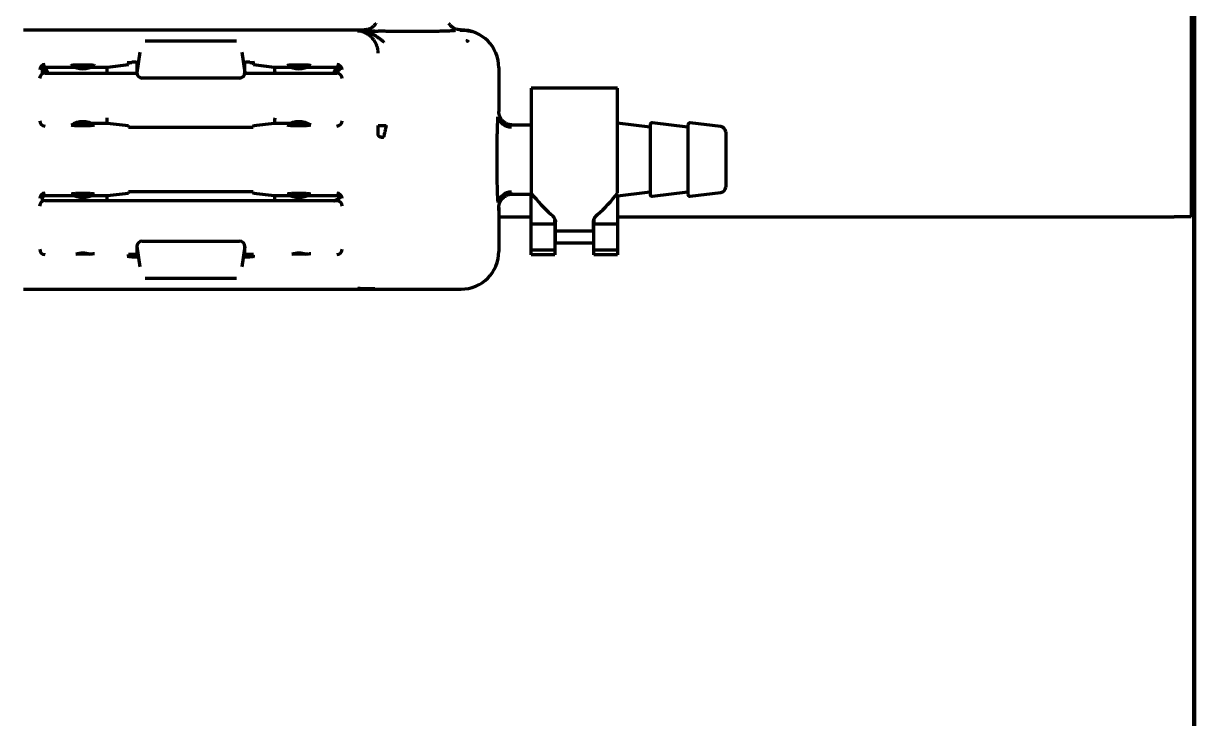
# Model space of a CAD drawing. Header units: inches. Extents: x -2898 to 7248, y 606 to 5598.
# Drawn here: x 7045.5 to 7153.9, y 2282.1 to 2346.4 of the extents above; entities that cross this region are included whole.
import ezdxf

# ---------------------------------------------------------------- set-up
doc = ezdxf.new("R2010")
doc.units = ezdxf.units.IN

msp = doc.modelspace()

# ---------------------------------------------------------------- linework, layer by layer
at = {"linetype": 'Continuous', "lineweight": 70}
for p, q in [((7153.87, 2411.84), (7153.87, 2281.34)), ((7153.57, 2410.04), (7153.57, 2328.54)), ((7153.77, 2358.85), (7153.77, 2281.29)), ((7045.47, 2345.84), (7077.02, 2345.84)), ((7085.89, 2345.83), (7085.96, 2345.83)), ((7085.92, 2345.84), (7085.97, 2345.84)), ((7056.75, 2344.84), (7057.01, 2344.84)), ((7057.01, 2344.84), (7064.93, 2344.84)), ((7064.93, 2344.84), (7065.19, 2344.84)), ((7055.99, 2341.89), (7056.26, 2343.77)), ((7065.68, 2343.77), (7065.95, 2341.89)), ((7050.32, 2342.62), (7051.62, 2342.62)), ((7053.25, 2342.4), (7055.18, 2342.64)), ((7055.22, 2342.94), (7055.22, 2342.84)), ((7055.22, 2342.84), (7055.51, 2342.84)), ((7055.22, 2342.84), (7055.22, 2342.84)), ((7055.97, 2342.83), (7055.97, 2341.89)), ((7065.97, 2341.89), (7065.97, 2342.83)), ((7066.43, 2342.84), (7066.72, 2342.84)), ((7066.72, 2342.84), (7066.72, 2342.94)), ((7066.72, 2342.84), (7066.72, 2342.84)), ((7066.76, 2342.64), (7068.69, 2342.4)), ((7070.32, 2342.62), (7071.62, 2342.62)), ((7047.22, 2341.77), (7047.22, 2342.14)), ((7047.47, 2342.4), (7050.2, 2342.4)), ((7047.47, 2341.84), (7055.97, 2341.84)), ((7051.74, 2342.4), (7053.25, 2342.4)), ((7053.18, 2341.84), (7053.18, 2341.9)), ((7065.97, 2341.84), (7074.47, 2341.84)), ((7068.69, 2342.4), (7070.2, 2342.4)), ((7068.76, 2341.9), (7068.76, 2341.84)), ((7089.47, 2342.35), (7089.47, 2338.29)), ((7056.49, 2341.39), (7056.47, 2341.39)), ((7056.77, 2341.39), (7056.49, 2341.39)), ((7065.18, 2341.39), (7056.77, 2341.39)), ((7065.46, 2341.39), (7065.18, 2341.39)), ((7065.47, 2341.39), (7065.46, 2341.39)), ((7092.47, 2340.44), (7092.47, 2330.75)), ((7100.47, 2340.44), (7092.47, 2340.44)), ((7100.47, 2330.75), (7100.47, 2340.44)), ((7053.25, 2337.19), (7051.74, 2337.19)), ((7055.18, 2336.95), (7053.25, 2337.19)), ((7068.69, 2337.19), (7066.76, 2336.95)), ((7070.2, 2337.19), (7068.69, 2337.19)), ((7103.47, 2336.84), (7100.47, 2337.21)), ((7106.97, 2336.84), (7103.69, 2337.24)), ((7110.03, 2336.9), (7107.19, 2337.24)), ((7051.62, 2336.97), (7050.32, 2336.97)), ((7055.21, 2336.84), (7066.73, 2336.84)), ((7071.62, 2336.97), (7070.32, 2336.97)), ((7092.47, 2337.04), (7090.72, 2337.04)), ((7103.47, 2337.04), (7103.47, 2333.84)), ((7106.97, 2337.04), (7106.97, 2333.84)), ((7110.47, 2336.4), (7110.47, 2331.29)), ((7103.47, 2333.84), (7103.47, 2330.64)), ((7106.97, 2333.84), (7106.97, 2330.64)), ((7050.32, 2330.72), (7051.62, 2330.72)), ((7053.25, 2330.5), (7055.18, 2330.74)), ((7066.73, 2330.85), (7055.21, 2330.85)), ((7066.76, 2330.74), (7068.69, 2330.5)), ((7070.32, 2330.72), (7071.62, 2330.72)), ((7090.72, 2330.64), (7092.55, 2330.64)), ((7092.47, 2327.86), (7092.47, 2330.64)), ((7100.24, 2330.45), (7103.47, 2330.84)), ((7103.69, 2330.44), (7106.97, 2330.84)), ((7107.19, 2330.44), (7110.03, 2330.79)), ((7047.22, 2329.97), (7047.22, 2330.24)), ((7047.47, 2330.5), (7050.2, 2330.5)), ((7047.47, 2330.04), (7074.47, 2330.04)), ((7051.74, 2330.5), (7053.25, 2330.5)), ((7068.69, 2330.5), (7070.2, 2330.5)), ((7100.47, 2330.48), (7100.47, 2327.86)), ((7089.47, 2329.39), (7089.47, 2325.34)), ((7089.47, 2328.54), (7092.47, 2328.54)), ((7100.47, 2328.54), (7151.97, 2328.54)), ((7153.57, 2328.54), (7151.97, 2328.54)), ((7092.47, 2327.42), (7092.47, 2327.86)), ((7094.67, 2327.86), (7092.47, 2327.86)), ((7092.47, 2325.44), (7092.47, 2327.42)), ((7094.67, 2327.86), (7094.67, 2328.26)), ((7094.67, 2327.86), (7094.67, 2327.42)), ((7094.67, 2327.42), (7094.67, 2325.44)), ((7094.72, 2327.24), (7094.72, 2328.08)), ((7098.22, 2327.24), (7098.22, 2328.08)), ((7098.27, 2328.35), (7098.27, 2327.86)), ((7098.27, 2327.42), (7098.27, 2327.86)), ((7100.47, 2327.86), (7098.27, 2327.86)), ((7098.27, 2325.44), (7098.27, 2327.42)), ((7100.47, 2327.86), (7100.47, 2327.42)), ((7100.47, 2327.42), (7100.47, 2325.44)), ((7056.47, 2326.29), (7056.49, 2326.29)), ((7056.49, 2326.29), (7056.77, 2326.29)), ((7056.77, 2326.29), (7065.18, 2326.29)), ((7065.18, 2326.29), (7065.46, 2326.29)), ((7065.46, 2326.29), (7065.47, 2326.29)), ((7094.72, 2327.24), (7098.22, 2327.24)), ((7094.72, 2326.11), (7094.72, 2327.24)), ((7098.22, 2327.24), (7098.22, 2326.11)), ((7055.97, 2325.79), (7055.97, 2324.85)), ((7056.26, 2323.92), (7055.99, 2325.79)), ((7065.95, 2325.79), (7065.68, 2323.92)), ((7065.97, 2324.85), (7065.97, 2325.79)), ((7092.47, 2325.01), (7092.47, 2325.44)), ((7094.67, 2325.44), (7092.47, 2325.44)), ((7094.67, 2325.44), (7094.67, 2325.01)), ((7098.22, 2326.11), (7094.72, 2326.11)), ((7100.47, 2325.44), (7098.27, 2325.44)), ((7098.27, 2325.01), (7098.27, 2325.44)), ((7100.47, 2325.44), (7100.47, 2325.01)), ((7051.62, 2325.07), (7050.32, 2325.07)), ((7055.97, 2325.04), (7055.19, 2325.04)), ((7055.22, 2324.84), (7055.22, 2324.84)), ((7055.51, 2324.84), (7055.22, 2324.84)), ((7055.22, 2324.84), (7055.22, 2324.75)), ((7066.76, 2325.04), (7065.97, 2325.04)), ((7066.72, 2324.84), (7066.43, 2324.84)), ((7066.72, 2324.84), (7066.72, 2324.84)), ((7066.72, 2324.75), (7066.72, 2324.84)), ((7071.62, 2325.07), (7070.32, 2325.07)), ((7094.67, 2325.01), (7092.47, 2325.01)), ((7100.47, 2325.01), (7098.27, 2325.01)), ((7057.01, 2322.84), (7056.75, 2322.84)), ((7064.93, 2322.84), (7057.01, 2322.84)), ((7065.19, 2322.84), (7064.93, 2322.84)), ((7045.47, 2321.84), (7085.97, 2321.84))]:
    msp.add_line(p, q, dxfattribs=at)
for centre, radius, start, end in [((7047.47, 2342.14), 0.495, 90, 180), ((7050.97, 2344.24), 2, 237.0634, 302.9366), ((7050.97, 2344.24), 1.75, 248.3173, 291.6827), ((7070.97, 2344.24), 2, 237.0635, 302.9365), ((7070.97, 2344.24), 1.75, 248.3179, 291.6822), ((7074.47, 2342.14), 0.495, 0, 90), ((7047.47, 2341.34), 0.5, 90, 180), ((7074.47, 2341.34), 0.5, 0, 90), ((7047.47, 2337.44), 0.495, 180, 270), ((7050.97, 2335.34), 2, 57.0633, 122.9367), ((7070.97, 2335.34), 2, 57.0634, 122.9366), ((7074.47, 2337.44), 0.495, 270, 0), ((7103.67, 2337.04), 0.2, 83.0635, 180), ((7107.17, 2337.04), 0.2, 83.0635, 180), ((7050.97, 2335.34), 1.75, 68.3171, 111.6829), ((7070.97, 2335.34), 1.75, 68.3171, 111.6829), ((7109.97, 2336.4), 0.5, 0, 83.0635), ((7047.47, 2330.24), 0.495, 90, 180), ((7050.97, 2332.34), 2, 237.0634, 302.9361), ((7050.97, 2332.34), 1.75, 248.3177, 291.6823), ((7070.97, 2332.34), 2, 237.0634, 302.9361), ((7070.97, 2332.34), 1.75, 248.3177, 291.6824), ((7074.47, 2330.24), 0.495, 0, 90), ((7103.67, 2330.64), 0.2, 180, 276.9365), ((7107.17, 2330.64), 0.2, 180, 276.9365), ((7109.97, 2331.29), 0.5, 276.9365, 0), ((7047.47, 2329.54), 0.5, 90, 180), ((7074.47, 2329.54), 0.5, 0, 90), ((7047.47, 2325.54), 0.495, 180, 270), ((7074.47, 2325.54), 0.495, 270, 0), ((7050.97, 2323.44), 1.75, 68.3179, 111.682), ((7070.97, 2323.44), 1.75, 68.3178, 111.6821)]:
    msp.add_arc(centre, radius, start, end, dxfattribs=at)
for centre, major_axis, ratio, start_param, end_param in [((7081.47, 2345.84), (-4.45, 0), 0.034921, 0.009805, 0.776188), ((7085.97, 2342.34), (2.48, 2.48), 0.998783, 5.498396, 7.067974), ((7055.18, 2342.94), (0, 0.3), 0.140541, 3.159046, 4.390211), ((7055.18, 2342.94), (0, 0.3), 0.140541, 4.390211, 4.712389), ((7055.51, 2342.83), (-0.5, 0), 0.034921, 3.228859, 4.712389), ((7066.43, 2342.83), (-0.5, 0), 0.034921, 4.712389, 6.195919), ((7066.76, 2342.94), (0, 0.3), 0.140541, 1.570796, 1.892975), ((7066.76, 2342.94), (0, 0.3), 0.140541, 1.892975, 3.124139), ((7053.25, 2341.9), (0, 0.5), 0.140541, 0.017453, 1.570796), ((7056.47, 2341.89), (0.502, 0), 0.996195, 3.141593, 4.712389), ((7065.47, 2341.89), (0.502, 0), 0.996195, 4.712389, 6.283185), ((7068.69, 2341.9), (0, 0.5), 0.140541, 4.712389, 6.265732), ((7053.25, 2337.69), (0, 0.5), 0.140541, 1.570796, 3.124139), ((7068.69, 2337.69), (0, 0.5), 0.140541, 3.159046, 4.712389), ((7090.63, 2338.04), (-1.25, 0.11), 0.942269, 0.285425, 1.654635), ((7055.18, 2336.65), (0, 0.3), 0.140541, 5.412039, 6.265732), ((7066.76, 2336.65), (0, 0.3), 0.140541, 0.017453, 0.867521), ((7078.23, 2337.03), (0, 2.22), 0.034899, 4.280588, 4.695116), ((7090.72, 2333.84), (0, 3.2), 0.048562, 0, 0.126027), ((7055.18, 2331.04), (0, 0.3), 0.140541, 3.159046, 4.01396), ((7066.76, 2331.04), (0, 0.3), 0.140541, 2.269226, 3.124139), ((7090.63, 2329.65), (-1.25, -0.11), 0.942278, 4.628736, 5.997943), ((7090.7, 2329.43), (-1.21, -0.33), 0.991474, 4.445601, 6.012009), ((7090.72, 2333.84), (0, 3.2), 0.048562, 3.015566, 3.141593), ((7094.72, 2333.84), (-3.88, 6.32), 0.486103, 1.769102, 2.160068), ((7098.22, 2333.84), (3.88, 6.32), 0.486103, 4.123118, 4.514083), ((7053.25, 2330), (0, 0.5), 0.140541, 0.017453, 1.570796), ((7068.69, 2330), (0, 0.5), 0.140541, 4.712389, 6.265732), ((7056.47, 2325.79), (-0.502, 0), 0.996195, 4.712389, 6.283185), ((7065.47, 2325.79), (-0.502, 0), 0.996195, 3.141593, 4.712389), ((7085.97, 2325.35), (2.48, -2.48), 0.998783, 5.498396, 7.067974), ((7055.18, 2324.75), (0, 0.3), 0.140541, 5.034567, 6.265732), ((7055.18, 2324.75), (0, 0.3), 0.140541, 4.712389, 5.034567), ((7055.51, 2324.86), (-0.5, 0), 0.034921, 1.570796, 3.054326), ((7066.43, 2324.86), (-0.5, 0), 0.034921, 0.087266, 1.570796), ((7066.76, 2324.75), (0, 0.3), 0.140541, 0.017453, 1.248618), ((7066.76, 2324.75), (0, 0.3), 0.140541, 1.248618, 1.570796)]:
    msp.add_ellipse(centre, major_axis=major_axis, ratio=ratio, start_param=start_param, end_param=end_param, dxfattribs=at)
for points, degree, knots in [([(7078.09, 2346.44), (7078.08, 2346.43), (7078.07, 2346.41), (7078.01, 2346.33), (7077.96, 2346.27), (7077.88, 2346.18), (7077.85, 2346.15), (7077.8, 2346.11), (7077.78, 2346.1), (7077.75, 2346.08), (7077.73, 2346.06), (7077.65, 2346.01), (7077.58, 2345.97), (7077.48, 2345.93), (7077.46, 2345.92), (7077.42, 2345.91), (7077.4, 2345.9), (7077.34, 2345.89), (7077.3, 2345.88), (7077.18, 2345.85), (7077.1, 2345.84), (7077.02, 2345.84)], 3, [0, 0, 0, 0, 0.040307, 0.040307, 0.232246, 0.232246, 0.328215, 0.328215, 0.3762, 0.3762, 0.424184, 0.424184, 0.616123, 0.616123, 0.664107, 0.664107, 0.712092, 0.712092, 0.808061, 0.808061, 1, 1, 1, 1]), ([(7085.92, 2345.84), (7085.84, 2345.84), (7085.76, 2345.85), (7085.64, 2345.88), (7085.6, 2345.89), (7085.54, 2345.9), (7085.52, 2345.91), (7085.48, 2345.92), (7085.46, 2345.93), (7085.37, 2345.97), (7085.29, 2346.01), (7085.21, 2346.06), (7085.19, 2346.08), (7085.16, 2346.1), (7085.14, 2346.11), (7085.1, 2346.15), (7085.07, 2346.18), (7084.98, 2346.27), (7084.93, 2346.33), (7084.87, 2346.41), (7084.86, 2346.43), (7084.85, 2346.44)], 3, [0, 0, 0, 0, 0.191939, 0.191939, 0.287908, 0.287908, 0.335893, 0.335893, 0.383877, 0.383877, 0.575816, 0.575816, 0.6238, 0.6238, 0.671785, 0.671785, 0.767754, 0.767754, 0.959693, 0.959693, 1, 1, 1, 1]), ([(7076.4, 2345.77), (7076.79, 2345.75), (7077.31, 2345.75), (7077.53, 2345.74), (7077.89, 2345.74), (7078.03, 2345.74), (7078.1, 2345.74), (7078.3, 2345.74)], 2, [0, 0, 0, 0.500003, 0.500003, 0.750004, 0.875005, 0.875005, 1, 1, 1]), ([(7078.3, 2343.68), (7078.3, 2343.72), (7078.3, 2343.77), (7078.3, 2343.84), (7078.3, 2343.86), (7078.29, 2343.91), (7078.29, 2343.93), (7078.27, 2344.04), (7078.25, 2344.13), (7078.22, 2344.26), (7078.21, 2344.3), (7078.19, 2344.37), (7078.18, 2344.39), (7078.16, 2344.43), (7078.15, 2344.45), (7078.11, 2344.55), (7078.07, 2344.63), (7077.99, 2344.78), (7077.95, 2344.85), (7077.87, 2344.94), (7077.85, 2344.98), (7077.8, 2345.04), (7077.77, 2345.07), (7077.7, 2345.15), (7077.64, 2345.2), (7077.54, 2345.3), (7077.48, 2345.34), (7077.4, 2345.4), (7077.37, 2345.42), (7077.32, 2345.45), (7077.27, 2345.48), (7077.22, 2345.51), (7077.16, 2345.54), (7077.14, 2345.55), (7077.06, 2345.59), (7077.02, 2345.61), (7076.92, 2345.65), (7076.88, 2345.66), (7076.79, 2345.69), (7076.75, 2345.7), (7076.69, 2345.72), (7076.67, 2345.72), (7076.63, 2345.73), (7076.61, 2345.74), (7076.52, 2345.75), (7076.46, 2345.76), (7076.4, 2345.77)], 3, [0, 0, 0, 0, 0.03125, 0.03125, 0.046875, 0.046875, 0.0625, 0.0625, 0.125, 0.125, 0.15625, 0.15625, 0.171875, 0.171875, 0.1875, 0.1875, 0.25, 0.25, 0.3125, 0.3125, 0.34375, 0.34375, 0.375, 0.375, 0.4375, 0.4375, 0.5, 0.5, 0.53125, 0.53125, 0.5625, 0.59375, 0.59375, 0.625, 0.625, 0.6875, 0.6875, 0.75, 0.75, 0.8125, 0.8125, 0.84375, 0.84375, 0.875, 0.875, 1, 1, 1, 1]), ([(7078.84, 2344.72), (7078.83, 2344.73), (7078.82, 2344.74), (7078.79, 2344.76), (7078.76, 2344.79), (7078.73, 2344.81), (7078.7, 2344.83), (7078.67, 2344.85), (7078.64, 2344.88), (7078.61, 2344.9), (7078.58, 2344.93), (7078.54, 2344.95), (7078.51, 2344.98), (7078.47, 2345), (7078.44, 2345.03), (7078.4, 2345.06), (7078.36, 2345.09), (7078.33, 2345.11), (7078.3, 2345.13), (7078.27, 2345.15), (7078.24, 2345.17), (7078.21, 2345.19), (7078.17, 2345.22), (7078.13, 2345.24), (7078.09, 2345.27), (7078.05, 2345.3), (7078, 2345.33), (7077.95, 2345.36), (7077.9, 2345.38), (7077.84, 2345.41), (7077.78, 2345.44), (7077.72, 2345.47), (7077.65, 2345.5), (7077.61, 2345.52), (7077.58, 2345.53), (7077.57, 2345.53), (7077.56, 2345.54), (7077.56, 2345.54), (7077.55, 2345.54), (7077.54, 2345.55), (7077.53, 2345.55), (7077.52, 2345.55), (7077.52, 2345.55), (7077.51, 2345.56), (7077.5, 2345.56), (7077.49, 2345.56), (7077.48, 2345.57), (7077.47, 2345.57), (7077.46, 2345.57), (7077.45, 2345.58), (7077.44, 2345.58), (7077.43, 2345.59), (7077.42, 2345.59), (7077.41, 2345.59), (7077.4, 2345.6), (7077.38, 2345.6), (7077.37, 2345.6), (7077.36, 2345.61), (7077.35, 2345.61), (7077.34, 2345.61), (7077.33, 2345.62), (7077.31, 2345.62), (7077.3, 2345.62), (7077.29, 2345.63), (7077.28, 2345.63), (7077.26, 2345.63), (7077.25, 2345.64), (7077.24, 2345.64), (7077.22, 2345.65), (7077.21, 2345.65), (7077.2, 2345.65), (7077.18, 2345.66), (7077.17, 2345.66), (7077.15, 2345.66), (7077.14, 2345.67), (7077.12, 2345.67), (7077.11, 2345.67), (7077.09, 2345.68), (7077.08, 2345.68), (7077.06, 2345.68), (7077.05, 2345.69), (7077.03, 2345.69), (7077.02, 2345.69), (7077, 2345.69), (7076.99, 2345.7), (7076.97, 2345.7), (7076.95, 2345.7), (7076.94, 2345.71), (7076.92, 2345.71), (7076.9, 2345.71), (7076.89, 2345.72), (7076.87, 2345.72), (7076.85, 2345.72), (7076.84, 2345.72), (7076.82, 2345.73), (7076.8, 2345.73), (7076.79, 2345.73), (7076.77, 2345.73), (7076.75, 2345.74), (7076.73, 2345.74), (7076.72, 2345.74), (7076.7, 2345.74), (7076.68, 2345.74), (7076.66, 2345.75), (7076.65, 2345.75), (7076.63, 2345.75), (7076.61, 2345.75), (7076.59, 2345.75), (7076.57, 2345.76), (7076.56, 2345.76), (7076.54, 2345.76), (7076.52, 2345.76), (7076.5, 2345.76), (7076.49, 2345.76), (7076.47, 2345.76), (7076.45, 2345.77), (7076.43, 2345.77), (7076.42, 2345.77), (7076.4, 2345.77), (7076.4, 2345.77)], 3, [0, 0, 0, 0, 0.010322, 0.020917, 0.031783, 0.042918, 0.054322, 0.065992, 0.07793, 0.090135, 0.10261, 0.115357, 0.128381, 0.141688, 0.155285, 0.169182, 0.183389, 0.197921, 0.206997, 0.217185, 0.22844, 0.240748, 0.254097, 0.268481, 0.283899, 0.300353, 0.317855, 0.336423, 0.356083, 0.376874, 0.398842, 0.422037, 0.446392, 0.471925, 0.474589, 0.47733, 0.48015, 0.483047, 0.486022, 0.489076, 0.492208, 0.495419, 0.49871, 0.502079, 0.505528, 0.509058, 0.512668, 0.516358, 0.520129, 0.523977, 0.527903, 0.531906, 0.535987, 0.540146, 0.544384, 0.548699, 0.553094, 0.557567, 0.56212, 0.566752, 0.571465, 0.576258, 0.581131, 0.586086, 0.591123, 0.596241, 0.601442, 0.606726, 0.612094, 0.617545, 0.623081, 0.628703, 0.63441, 0.640203, 0.646083, 0.652051, 0.658108, 0.664253, 0.670488, 0.676814, 0.68323, 0.689739, 0.69634, 0.703035, 0.709824, 0.716709, 0.723689, 0.730767, 0.737942, 0.745217, 0.752591, 0.760066, 0.767642, 0.775321, 0.783104, 0.790992, 0.798986, 0.807087, 0.815295, 0.823613, 0.832032, 0.840543, 0.849148, 0.857845, 0.866637, 0.875524, 0.884506, 0.893584, 0.902759, 0.912032, 0.921403, 0.930873, 0.940443, 0.950113, 0.959885, 0.969758, 0.979735, 0.989815, 1, 1, 1, 1]), ([(7079.28, 2345.7), (7079.27, 2345.7), (7079.26, 2345.7), (7079.24, 2345.7), (7079.21, 2345.71), (7079.18, 2345.71), (7079.12, 2345.71), (7079.08, 2345.71), (7078.96, 2345.71), (7078.87, 2345.72), (7078.71, 2345.72), (7078.62, 2345.73), (7078.5, 2345.73), (7078.46, 2345.73), (7078.38, 2345.73), (7078.34, 2345.74), (7078.3, 2345.74)], 3, [0, 0, 0, 0, 0.03125, 0.03125, 0.0625, 0.125, 0.125, 0.25, 0.25, 0.5, 0.5, 0.75, 0.75, 0.875, 0.875, 1, 1, 1, 1]), ([(7085.44, 2345.78), (7085.39, 2345.77), (7085.33, 2345.77), (7085.2, 2345.76), (7085.12, 2345.75), (7084.96, 2345.74), (7084.87, 2345.74), (7084.75, 2345.74), (7084.72, 2345.73), (7084.67, 2345.73), (7084.6, 2345.73), (7084.52, 2345.73), (7084.35, 2345.72), (7084.24, 2345.72), (7084, 2345.71), (7083.87, 2345.71), (7083.7, 2345.7), (7083.67, 2345.7), (7083.6, 2345.7), (7083.5, 2345.7), (7083.33, 2345.7), (7083.18, 2345.7), (7083.08, 2345.69), (7083.04, 2345.69), (7082.97, 2345.69), (7082.93, 2345.69), (7082.74, 2345.69), (7082.59, 2345.69), (7082.29, 2345.69), (7082.14, 2345.68), (7081.83, 2345.68), (7081.67, 2345.68), (7081.44, 2345.68), (7081.36, 2345.68), (7081.2, 2345.68), (7081.12, 2345.68), (7080.89, 2345.68), (7080.74, 2345.68), (7080.43, 2345.69), (7080.28, 2345.69), (7080.09, 2345.69), (7080.06, 2345.69), (7079.98, 2345.69), (7079.87, 2345.69), (7079.76, 2345.69), (7079.55, 2345.7), (7079.41, 2345.7), (7079.28, 2345.7)], 3, [0, 0, 0, 0, 0.0625, 0.0625, 0.125, 0.125, 0.1875, 0.1875, 0.203125, 0.203125, 0.21875, 0.25, 0.25, 0.3125, 0.3125, 0.375, 0.375, 0.390625, 0.390625, 0.40625, 0.4375, 0.46875, 0.46875, 0.484375, 0.484375, 0.5, 0.5, 0.5625, 0.5625, 0.625, 0.625, 0.6875, 0.6875, 0.71875, 0.71875, 0.75, 0.75, 0.8125, 0.8125, 0.875, 0.875, 0.890625, 0.890625, 0.90625, 0.9375, 0.9375, 1, 1, 1, 1]), ([(7049.88, 2342.56), (7049.91, 2342.57), (7049.95, 2342.57), (7050.01, 2342.58), (7050.05, 2342.59), (7050.12, 2342.6), (7050.16, 2342.6), (7050.24, 2342.61), (7050.28, 2342.61), (7050.32, 2342.62)], 3, [0, 0, 0, 0, 0.25, 0.25, 0.5, 0.5, 0.75, 0.75, 1, 1, 1, 1]), ([(7051.62, 2342.62), (7051.66, 2342.61), (7051.7, 2342.61), (7051.78, 2342.6), (7051.82, 2342.6), (7051.89, 2342.59), (7051.93, 2342.58), (7051.99, 2342.57), (7052.03, 2342.57), (7052.06, 2342.56)], 3, [0, 0, 0, 0, 0.25, 0.25, 0.5, 0.5, 0.75, 0.75, 1, 1, 1, 1]), ([(7069.88, 2342.56), (7069.91, 2342.57), (7069.95, 2342.57), (7070.01, 2342.58), (7070.05, 2342.59), (7070.12, 2342.6), (7070.16, 2342.6), (7070.24, 2342.61), (7070.28, 2342.61), (7070.32, 2342.62)], 3, [0, 0, 0, 0, 0.25, 0.25, 0.5, 0.5, 0.75, 0.75, 1, 1, 1, 1]), ([(7071.62, 2342.62), (7071.66, 2342.61), (7071.7, 2342.61), (7071.78, 2342.6), (7071.82, 2342.6), (7071.89, 2342.59), (7071.93, 2342.58), (7071.99, 2342.57), (7072.03, 2342.57), (7072.06, 2342.56)], 3, [0, 0, 0, 0, 0.25, 0.25, 0.5, 0.5, 0.75, 0.75, 1, 1, 1, 1]), ([(7047.22, 2342.14), (7047.22, 2342.16), (7047.22, 2342.18), (7047.22, 2342.2), (7047.22, 2342.21), (7047.23, 2342.23), (7047.24, 2342.24), (7047.24, 2342.26), (7047.25, 2342.27), (7047.26, 2342.28), (7047.27, 2342.3), (7047.28, 2342.32), (7047.3, 2342.33), (7047.31, 2342.34), (7047.32, 2342.35), (7047.34, 2342.36), (7047.35, 2342.37), (7047.37, 2342.38), (7047.37, 2342.38), (7047.4, 2342.39), (7047.41, 2342.39), (7047.44, 2342.4), (7047.45, 2342.4), (7047.46, 2342.4), (7047.47, 2342.4), (7047.48, 2342.4)], 3, [0, 0, 0, 0, 0.125, 0.125, 0.1875, 0.1875, 0.25, 0.3125, 0.3125, 0.375, 0.375, 0.5, 0.5, 0.5625, 0.5625, 0.625, 0.6875, 0.6875, 0.75, 0.75, 0.875, 0.875, 0.9375, 0.9375, 1, 1, 1, 1]), ([(7047.71, 2341.9), (7047.71, 2341.9), (7047.71, 2341.9), (7047.71, 2341.9), (7047.71, 2341.9), (7047.71, 2341.9), (7047.71, 2341.9), (7047.7, 2341.9), (7047.7, 2341.9), (7047.7, 2341.9), (7047.69, 2341.9), (7047.69, 2341.9), (7047.69, 2341.9), (7047.69, 2341.9), (7047.68, 2341.9), (7047.68, 2341.9), (7047.67, 2341.9), (7047.67, 2341.9), (7047.66, 2341.91), (7047.66, 2341.91), (7047.66, 2341.91), (7047.65, 2341.91), (7047.65, 2341.91), (7047.64, 2341.92), (7047.63, 2341.92), (7047.63, 2341.92), (7047.62, 2341.92), (7047.62, 2341.93), (7047.61, 2341.93), (7047.6, 2341.93), (7047.6, 2341.94), (7047.59, 2341.94), (7047.58, 2341.94), (7047.58, 2341.95), (7047.57, 2341.95), (7047.56, 2341.95), (7047.56, 2341.96), (7047.55, 2341.96), (7047.54, 2341.97), (7047.53, 2341.97), (7047.53, 2341.97), (7047.52, 2341.98), (7047.52, 2341.98), (7047.51, 2341.98), (7047.5, 2341.99), (7047.5, 2341.99), (7047.49, 2341.99), (7047.49, 2342), (7047.48, 2342), (7047.47, 2342), (7047.47, 2342.01), (7047.46, 2342.01), (7047.46, 2342.01), (7047.45, 2342.02), (7047.45, 2342.02), (7047.44, 2342.02), (7047.44, 2342.02), (7047.44, 2342.03), (7047.43, 2342.03), (7047.43, 2342.03), (7047.42, 2342.03), (7047.42, 2342.03), (7047.42, 2342.04), (7047.41, 2342.04), (7047.41, 2342.04), (7047.4, 2342.04), (7047.4, 2342.04), (7047.4, 2342.05), (7047.39, 2342.05), (7047.39, 2342.05), (7047.39, 2342.05), (7047.39, 2342.05), (7047.38, 2342.05), (7047.38, 2342.05), (7047.38, 2342.06), (7047.38, 2342.06), (7047.37, 2342.06), (7047.37, 2342.06), (7047.36, 2342.07), (7047.35, 2342.07), (7047.34, 2342.07), (7047.33, 2342.08), (7047.32, 2342.08), (7047.32, 2342.09), (7047.31, 2342.09), (7047.3, 2342.1), (7047.3, 2342.1), (7047.29, 2342.11), (7047.28, 2342.11), (7047.28, 2342.12), (7047.27, 2342.12), (7047.27, 2342.13), (7047.26, 2342.13), (7047.26, 2342.14), (7047.25, 2342.14), (7047.25, 2342.15), (7047.24, 2342.15), (7047.24, 2342.16), (7047.24, 2342.16), (7047.23, 2342.17), (7047.23, 2342.17), (7047.23, 2342.17), (7047.23, 2342.17), (7047.23, 2342.17), (7047.22, 2342.17), (7047.22, 2342.17), (7047.22, 2342.17), (7047.22, 2342.17), (7047.22, 2342.17), (7047.22, 2342.16), (7047.22, 2342.16), (7047.22, 2342.15), (7047.22, 2342.15), (7047.22, 2342.15), (7047.22, 2342.14)], 3, [0, 0, 0, 0, 0.002036, 0.004206, 0.00654, 0.00906, 0.011784, 0.014727, 0.017899, 0.021311, 0.02497, 0.028881, 0.033049, 0.037478, 0.042173, 0.047135, 0.052366, 0.05787, 0.063648, 0.0697, 0.076029, 0.082636, 0.089522, 0.096687, 0.104132, 0.111858, 0.119866, 0.128156, 0.136729, 0.145585, 0.154725, 0.164149, 0.173857, 0.18385, 0.194128, 0.204691, 0.215337, 0.225817, 0.23613, 0.246276, 0.256256, 0.266069, 0.275716, 0.285196, 0.294509, 0.303656, 0.312637, 0.321451, 0.330098, 0.33858, 0.346895, 0.355044, 0.363027, 0.370843, 0.378494, 0.385979, 0.393297, 0.40045, 0.407437, 0.414259, 0.420915, 0.427406, 0.433731, 0.439891, 0.445886, 0.451716, 0.457381, 0.462881, 0.468217, 0.473389, 0.478397, 0.483241, 0.487921, 0.492439, 0.496793, 0.500985, 0.505015, 0.52063, 0.536288, 0.551989, 0.567735, 0.583524, 0.599359, 0.61524, 0.631167, 0.647141, 0.663162, 0.679232, 0.695351, 0.711519, 0.727737, 0.744006, 0.760326, 0.776698, 0.793123, 0.8096, 0.82613, 0.840343, 0.853806, 0.866544, 0.87859, 0.889981, 0.90076, 0.910979, 0.920699, 0.92999, 0.938932, 0.947617, 0.956141, 0.96461, 0.973129, 0.981802, 0.990729, 1, 1, 1, 1]), ([(7047.47, 2342.4), (7047.47, 2342.4), (7047.47, 2342.4), (7047.47, 2342.4), (7047.47, 2342.4), (7047.47, 2342.39), (7047.47, 2342.39), (7047.47, 2342.39), (7047.47, 2342.39), (7047.48, 2342.39), (7047.48, 2342.39), (7047.48, 2342.38), (7047.48, 2342.38), (7047.48, 2342.38), (7047.48, 2342.37), (7047.48, 2342.37), (7047.48, 2342.37), (7047.49, 2342.36), (7047.49, 2342.36), (7047.49, 2342.36), (7047.49, 2342.35), (7047.49, 2342.35), (7047.5, 2342.34), (7047.5, 2342.34), (7047.5, 2342.33), (7047.5, 2342.33), (7047.5, 2342.32), (7047.51, 2342.32), (7047.51, 2342.31), (7047.51, 2342.3), (7047.52, 2342.3), (7047.52, 2342.29), (7047.52, 2342.29), (7047.52, 2342.28), (7047.53, 2342.27), (7047.53, 2342.26), (7047.53, 2342.26), (7047.54, 2342.25), (7047.54, 2342.24), (7047.55, 2342.23), (7047.55, 2342.22), (7047.56, 2342.21), (7047.56, 2342.2), (7047.57, 2342.18), (7047.58, 2342.17), (7047.59, 2342.15), (7047.59, 2342.13), (7047.6, 2342.12), (7047.61, 2342.1), (7047.62, 2342.08), (7047.63, 2342.06), (7047.64, 2342.04), (7047.65, 2342.03), (7047.66, 2342.01), (7047.67, 2341.98), (7047.68, 2341.96), (7047.69, 2341.94), (7047.7, 2341.92), (7047.71, 2341.91), (7047.72, 2341.9)], 3, [0, 0, 0, 0, 0.035799, 0.047787, 0.059806, 0.071855, 0.083935, 0.096049, 0.108196, 0.120378, 0.132596, 0.144851, 0.157144, 0.169476, 0.181847, 0.19426, 0.206714, 0.219211, 0.231751, 0.244336, 0.256967, 0.269644, 0.282368, 0.295141, 0.307962, 0.320834, 0.333757, 0.346731, 0.359758, 0.372838, 0.385972, 0.399161, 0.412406, 0.425708, 0.439067, 0.452484, 0.46596, 0.479496, 0.493092, 0.506749, 0.52844, 0.550594, 0.573213, 0.596299, 0.619855, 0.643883, 0.668385, 0.693363, 0.718819, 0.744755, 0.771172, 0.798071, 0.825455, 0.853325, 0.881681, 0.910526, 0.93986, 0.969684, 1, 1, 1, 1]), ([(7074.23, 2341.9), (7074.23, 2341.9), (7074.23, 2341.9), (7074.23, 2341.9), (7074.22, 2341.9), (7074.22, 2341.91), (7074.22, 2341.91), (7074.22, 2341.91), (7074.22, 2341.91), (7074.22, 2341.92), (7074.22, 2341.92), (7074.23, 2341.92), (7074.23, 2341.93), (7074.23, 2341.93), (7074.23, 2341.93), (7074.23, 2341.94), (7074.23, 2341.94), (7074.23, 2341.94), (7074.23, 2341.95), (7074.23, 2341.95), (7074.24, 2341.96), (7074.24, 2341.96), (7074.24, 2341.97), (7074.24, 2341.97), (7074.25, 2341.98), (7074.25, 2341.99), (7074.25, 2341.99), (7074.25, 2342), (7074.26, 2342), (7074.26, 2342.01), (7074.26, 2342.02), (7074.27, 2342.02), (7074.27, 2342.03), (7074.27, 2342.04), (7074.28, 2342.04), (7074.28, 2342.05), (7074.29, 2342.06), (7074.29, 2342.07), (7074.29, 2342.07), (7074.3, 2342.08), (7074.3, 2342.09), (7074.3, 2342.09), (7074.31, 2342.1), (7074.31, 2342.11), (7074.31, 2342.11), (7074.32, 2342.12), (7074.32, 2342.12), (7074.32, 2342.13), (7074.33, 2342.13), (7074.33, 2342.14), (7074.33, 2342.15), (7074.34, 2342.15), (7074.34, 2342.16), (7074.34, 2342.16), (7074.35, 2342.17), (7074.35, 2342.17), (7074.35, 2342.17), (7074.35, 2342.18), (7074.36, 2342.18), (7074.36, 2342.19), (7074.36, 2342.19), (7074.36, 2342.19), (7074.36, 2342.2), (7074.37, 2342.2), (7074.37, 2342.21), (7074.37, 2342.21), (7074.37, 2342.21), (7074.37, 2342.22), (7074.37, 2342.22), (7074.38, 2342.22), (7074.38, 2342.22), (7074.38, 2342.23), (7074.38, 2342.23), (7074.38, 2342.23), (7074.38, 2342.24), (7074.38, 2342.24), (7074.39, 2342.24), (7074.39, 2342.25), (7074.39, 2342.26), (7074.4, 2342.27), (7074.4, 2342.27), (7074.41, 2342.28), (7074.41, 2342.29), (7074.42, 2342.3), (7074.42, 2342.3), (7074.42, 2342.31), (7074.43, 2342.32), (7074.43, 2342.32), (7074.44, 2342.33), (7074.44, 2342.34), (7074.45, 2342.34), (7074.45, 2342.35), (7074.46, 2342.35), (7074.47, 2342.36), (7074.47, 2342.36), (7074.48, 2342.37), (7074.48, 2342.37), (7074.49, 2342.37), (7074.49, 2342.38), (7074.49, 2342.38), (7074.5, 2342.38), (7074.5, 2342.38), (7074.5, 2342.39), (7074.5, 2342.39), (7074.5, 2342.39), (7074.5, 2342.39), (7074.5, 2342.39), (7074.5, 2342.39), (7074.49, 2342.39), (7074.49, 2342.4), (7074.49, 2342.4), (7074.48, 2342.4), (7074.48, 2342.4), (7074.47, 2342.4), (7074.47, 2342.4)], 3, [0, 0, 0, 0, 0.002036, 0.004206, 0.00654, 0.00906, 0.011784, 0.014727, 0.017899, 0.021311, 0.02497, 0.028881, 0.033049, 0.037478, 0.042173, 0.047135, 0.052366, 0.05787, 0.063648, 0.0697, 0.076029, 0.082636, 0.089522, 0.096686, 0.104132, 0.111858, 0.119866, 0.128156, 0.136729, 0.145585, 0.154725, 0.164149, 0.173857, 0.18385, 0.194128, 0.204691, 0.215337, 0.225816, 0.23613, 0.246276, 0.256256, 0.266069, 0.275716, 0.285196, 0.294509, 0.303656, 0.312637, 0.321451, 0.330098, 0.33858, 0.346895, 0.355044, 0.363027, 0.370843, 0.378494, 0.385979, 0.393297, 0.40045, 0.407437, 0.414259, 0.420915, 0.427405, 0.433731, 0.439891, 0.445886, 0.451715, 0.457381, 0.462881, 0.468217, 0.473389, 0.478397, 0.483241, 0.487921, 0.492439, 0.496793, 0.500985, 0.505015, 0.52063, 0.536288, 0.551989, 0.567734, 0.583524, 0.599359, 0.615239, 0.631166, 0.64714, 0.663162, 0.679232, 0.695351, 0.711519, 0.727737, 0.744006, 0.760326, 0.776698, 0.793122, 0.8096, 0.82613, 0.840343, 0.853806, 0.866544, 0.87859, 0.889981, 0.90076, 0.910979, 0.920699, 0.92999, 0.938932, 0.947617, 0.956141, 0.96461, 0.973129, 0.981802, 0.990729, 1, 1, 1, 1]), ([(7074.73, 2342.14), (7074.73, 2342.14), (7074.73, 2342.15), (7074.73, 2342.15), (7074.73, 2342.15), (7074.73, 2342.16), (7074.72, 2342.16), (7074.72, 2342.16), (7074.72, 2342.16), (7074.72, 2342.16), (7074.72, 2342.17), (7074.72, 2342.17), (7074.72, 2342.17), (7074.72, 2342.17), (7074.72, 2342.17), (7074.72, 2342.17), (7074.72, 2342.17), (7074.72, 2342.17), (7074.72, 2342.17), (7074.72, 2342.17), (7074.72, 2342.17), (7074.72, 2342.17), (7074.71, 2342.17), (7074.71, 2342.17), (7074.71, 2342.16), (7074.71, 2342.16), (7074.71, 2342.16), (7074.71, 2342.16), (7074.7, 2342.16), (7074.7, 2342.15), (7074.7, 2342.15), (7074.7, 2342.15), (7074.7, 2342.15), (7074.69, 2342.14), (7074.69, 2342.14), (7074.69, 2342.14), (7074.69, 2342.14), (7074.68, 2342.13), (7074.68, 2342.13), (7074.68, 2342.13), (7074.68, 2342.13), (7074.67, 2342.12), (7074.67, 2342.12), (7074.67, 2342.12), (7074.66, 2342.12), (7074.66, 2342.11), (7074.66, 2342.11), (7074.65, 2342.11), (7074.65, 2342.11), (7074.65, 2342.1), (7074.64, 2342.1), (7074.64, 2342.1), (7074.64, 2342.1), (7074.63, 2342.09), (7074.63, 2342.09), (7074.62, 2342.09), (7074.62, 2342.09), (7074.62, 2342.08), (7074.61, 2342.08), (7074.61, 2342.08), (7074.6, 2342.08), (7074.6, 2342.08), (7074.6, 2342.07), (7074.59, 2342.07), (7074.59, 2342.07), (7074.58, 2342.07), (7074.58, 2342.07), (7074.57, 2342.06), (7074.56, 2342.06), (7074.56, 2342.05), (7074.54, 2342.05), (7074.53, 2342.04), (7074.52, 2342.04), (7074.5, 2342.03), (7074.48, 2342.02), (7074.46, 2342.01), (7074.44, 2342), (7074.41, 2341.99), (7074.39, 2341.97), (7074.36, 2341.96), (7074.33, 2341.95), (7074.31, 2341.94), (7074.29, 2341.93), (7074.27, 2341.92), (7074.25, 2341.91), (7074.24, 2341.91), (7074.23, 2341.9), (7074.23, 2341.9), (7074.23, 2341.9), (7074.23, 2341.9)], 3, [0, 0, 0, 0, 0.005316, 0.010542, 0.015696, 0.020796, 0.025861, 0.030913, 0.03597, 0.041053, 0.046182, 0.051376, 0.056652, 0.062029, 0.067524, 0.073151, 0.078926, 0.084862, 0.090971, 0.097265, 0.103754, 0.110447, 0.117354, 0.124481, 0.131837, 0.139427, 0.147257, 0.155334, 0.163661, 0.172235, 0.180869, 0.189491, 0.1981, 0.206697, 0.215283, 0.223856, 0.232417, 0.240966, 0.249503, 0.258028, 0.266541, 0.275042, 0.283531, 0.292008, 0.300474, 0.308927, 0.317369, 0.325799, 0.334218, 0.342625, 0.35102, 0.359403, 0.367775, 0.376136, 0.384485, 0.392823, 0.401149, 0.409464, 0.417767, 0.426059, 0.43434, 0.44261, 0.450868, 0.459115, 0.467351, 0.475576, 0.48379, 0.491993, 0.506755, 0.52381, 0.543164, 0.564821, 0.588783, 0.615053, 0.643632, 0.674521, 0.707721, 0.743232, 0.781056, 0.821192, 0.858696, 0.891791, 0.920478, 0.944755, 0.964623, 0.980081, 0.99113, 0.99777, 1, 1, 1, 1]), ([(7074.47, 2342.4), (7074.49, 2342.4), (7074.5, 2342.4), (7074.53, 2342.39), (7074.54, 2342.39), (7074.55, 2342.38), (7074.57, 2342.38), (7074.58, 2342.37), (7074.6, 2342.36), (7074.61, 2342.36), (7074.63, 2342.35), (7074.64, 2342.33), (7074.66, 2342.32), (7074.66, 2342.31), (7074.67, 2342.3), (7074.68, 2342.28), (7074.69, 2342.27), (7074.7, 2342.25), (7074.7, 2342.25), (7074.71, 2342.22), (7074.72, 2342.21), (7074.72, 2342.18), (7074.72, 2342.17), (7074.73, 2342.16), (7074.73, 2342.15), (7074.73, 2342.14)], 3, [0, 0, 0, 0, 0.125, 0.125, 0.1875, 0.1875, 0.25, 0.3125, 0.3125, 0.375, 0.375, 0.5, 0.5, 0.5625, 0.5625, 0.625, 0.6875, 0.6875, 0.75, 0.75, 0.875, 0.875, 0.9375, 0.9375, 1, 1, 1, 1]), ([(7090.72, 2337.04), (7090.71, 2337.04), (7090.7, 2337.04), (7090.68, 2337.04), (7090.65, 2337.05), (7090.62, 2337.05), (7090.56, 2337.05), (7090.52, 2337.06), (7090.46, 2337.07), (7090.44, 2337.08), (7090.4, 2337.09), (7090.38, 2337.09), (7090.32, 2337.11), (7090.24, 2337.14), (7090.15, 2337.18), (7090.1, 2337.21), (7090.06, 2337.23), (7090.04, 2337.24), (7089.96, 2337.3), (7089.89, 2337.35), (7089.81, 2337.44), (7089.78, 2337.47), (7089.74, 2337.52), (7089.73, 2337.53), (7089.7, 2337.57), (7089.69, 2337.58), (7089.64, 2337.67), (7089.6, 2337.74), (7089.56, 2337.83), (7089.55, 2337.85), (7089.54, 2337.89), (7089.53, 2337.91), (7089.51, 2337.97), (7089.5, 2338.01), (7089.48, 2338.13), (7089.47, 2338.21), (7089.47, 2338.29)], 3, [0, 0, 0, 0, 0.015625, 0.015625, 0.03125, 0.0625, 0.0625, 0.125, 0.125, 0.15625, 0.15625, 0.1875, 0.1875, 0.25, 0.3125, 0.34375, 0.34375, 0.375, 0.375, 0.5, 0.5, 0.5625, 0.5625, 0.59375, 0.59375, 0.625, 0.625, 0.75, 0.75, 0.78125, 0.78125, 0.8125, 0.8125, 0.875, 0.875, 1, 1, 1, 1]), ([(7089.4, 2329.87), (7089.4, 2329.91), (7089.4, 2329.95), (7089.39, 2330.03), (7089.39, 2330.08), (7089.38, 2330.23), (7089.37, 2330.35), (7089.37, 2330.49), (7089.37, 2330.51), (7089.36, 2330.54), (7089.36, 2330.56), (7089.36, 2330.61), (7089.36, 2330.65), (7089.36, 2330.75), (7089.35, 2330.83), (7089.35, 2331.06), (7089.34, 2331.23), (7089.34, 2331.45), (7089.33, 2331.49), (7089.33, 2331.58), (7089.33, 2331.63), (7089.33, 2331.77), (7089.33, 2331.86), (7089.32, 2332.15), (7089.32, 2332.35), (7089.32, 2332.66), (7089.31, 2332.77), (7089.31, 2332.93), (7089.31, 2332.98), (7089.31, 2333.09), (7089.31, 2333.14), (7089.31, 2333.3), (7089.31, 2333.41), (7089.31, 2333.57), (7089.31, 2333.63), (7089.31, 2333.74), (7089.31, 2333.79), (7089.31, 2334.07), (7089.31, 2334.28), (7089.31, 2334.71), (7089.31, 2334.92), (7089.32, 2335.18), (7089.32, 2335.23), (7089.32, 2335.33), (7089.32, 2335.38), (7089.32, 2335.53), (7089.32, 2335.63), (7089.33, 2335.92), (7089.33, 2336.11), (7089.34, 2336.33), (7089.34, 2336.37), (7089.34, 2336.44), (7089.34, 2336.46), (7089.34, 2336.5), (7089.34, 2336.52), (7089.35, 2336.63), (7089.35, 2336.71), (7089.36, 2336.94), (7089.36, 2337.08), (7089.37, 2337.27), (7089.37, 2337.34), (7089.38, 2337.41), (7089.38, 2337.42), (7089.38, 2337.45), (7089.38, 2337.49), (7089.38, 2337.53), (7089.39, 2337.66), (7089.4, 2337.74), (7089.4, 2337.81)], 3, [0, 0, 0, 0, 0.03125, 0.03125, 0.0625, 0.0625, 0.125, 0.125, 0.132812, 0.132812, 0.140625, 0.140625, 0.15625, 0.15625, 0.1875, 0.1875, 0.25, 0.25, 0.265625, 0.265625, 0.28125, 0.28125, 0.3125, 0.3125, 0.375, 0.375, 0.40625, 0.40625, 0.421875, 0.421875, 0.4375, 0.4375, 0.46875, 0.46875, 0.484375, 0.484375, 0.5, 0.5, 0.5625, 0.5625, 0.625, 0.625, 0.640625, 0.640625, 0.65625, 0.65625, 0.6875, 0.6875, 0.75, 0.75, 0.765625, 0.765625, 0.773438, 0.773438, 0.78125, 0.78125, 0.8125, 0.8125, 0.875, 0.875, 0.90625, 0.90625, 0.914062, 0.914062, 0.921875, 0.9375, 0.9375, 1, 1, 1, 1]), ([(7050.32, 2336.97), (7050.28, 2336.97), (7050.24, 2336.98), (7050.16, 2336.99), (7050.12, 2336.99), (7050.05, 2337), (7050.01, 2337), (7049.95, 2337.01), (7049.91, 2337.02), (7049.88, 2337.02)], 3, [0, 0, 0, 0, 0.25, 0.25, 0.5, 0.5, 0.75, 0.75, 1, 1, 1, 1]), ([(7052.06, 2337.02), (7052.03, 2337.02), (7051.99, 2337.01), (7051.93, 2337), (7051.89, 2337), (7051.82, 2336.99), (7051.78, 2336.99), (7051.7, 2336.98), (7051.66, 2336.97), (7051.62, 2336.97)], 3, [0, 0, 0, 0, 0.25, 0.25, 0.5, 0.5, 0.75, 0.75, 1, 1, 1, 1]), ([(7070.32, 2336.97), (7070.28, 2336.97), (7070.24, 2336.98), (7070.16, 2336.99), (7070.12, 2336.99), (7070.05, 2337), (7070.01, 2337), (7069.95, 2337.01), (7069.91, 2337.02), (7069.88, 2337.02)], 3, [0, 0, 0, 0, 0.25, 0.25, 0.5, 0.5, 0.75, 0.75, 1, 1, 1, 1]), ([(7072.06, 2337.02), (7072.03, 2337.02), (7071.99, 2337.01), (7071.93, 2337), (7071.89, 2337), (7071.82, 2336.99), (7071.78, 2336.99), (7071.7, 2336.98), (7071.66, 2336.97), (7071.62, 2336.97)], 3, [0, 0, 0, 0, 0.25, 0.25, 0.5, 0.5, 0.75, 0.75, 1, 1, 1, 1]), ([(7078.3, 2337), (7078.3, 2337), (7078.31, 2337), (7078.34, 2337), (7078.35, 2337), (7078.4, 2337), (7078.42, 2337), (7078.49, 2337), (7078.52, 2337), (7078.59, 2337), (7078.63, 2337), (7078.72, 2337), (7078.76, 2337), (7078.84, 2337), (7078.89, 2337), (7078.97, 2337), (7079.01, 2337), (7079.05, 2337)], 3, [0, 0, 0, 0, 0.125, 0.125, 0.25, 0.25, 0.375, 0.375, 0.5, 0.5, 0.625, 0.625, 0.75, 0.75, 0.875, 0.875, 1, 1, 1, 1]), ([(7078.3, 2336.11), (7078.3, 2336.11), (7078.3, 2336.1), (7078.3, 2336.1), (7078.3, 2336.09), (7078.3, 2336.09), (7078.3, 2336.08), (7078.3, 2336.08), (7078.3, 2336.08), (7078.31, 2336.07), (7078.31, 2336.07), (7078.31, 2336.06), (7078.31, 2336.06), (7078.32, 2336.05), (7078.32, 2336.05), (7078.32, 2336.05), (7078.33, 2336.04), (7078.33, 2336.04), (7078.33, 2336.03), (7078.34, 2336.03), (7078.34, 2336.03), (7078.35, 2336.02), (7078.35, 2336.02), (7078.36, 2336.01), (7078.36, 2336.01), (7078.37, 2336.01), (7078.37, 2336), (7078.38, 2336), (7078.38, 2336), (7078.39, 2335.99), (7078.4, 2335.99), (7078.4, 2335.99), (7078.41, 2335.98), (7078.41, 2335.98), (7078.42, 2335.98), (7078.43, 2335.97), (7078.44, 2335.97), (7078.44, 2335.97), (7078.45, 2335.96), (7078.46, 2335.96), (7078.46, 2335.96), (7078.47, 2335.95), (7078.48, 2335.95), (7078.49, 2335.95), (7078.5, 2335.95), (7078.5, 2335.94), (7078.51, 2335.94), (7078.52, 2335.94), (7078.53, 2335.94), (7078.54, 2335.93), (7078.55, 2335.93), (7078.56, 2335.93), (7078.57, 2335.93), (7078.57, 2335.93), (7078.58, 2335.92), (7078.59, 2335.92), (7078.6, 2335.92), (7078.61, 2335.92), (7078.62, 2335.92), (7078.63, 2335.91), (7078.64, 2335.91), (7078.65, 2335.91), (7078.66, 2335.91), (7078.67, 2335.91), (7078.68, 2335.91), (7078.69, 2335.91), (7078.7, 2335.91), (7078.71, 2335.91), (7078.72, 2335.9), (7078.73, 2335.9), (7078.74, 2335.9), (7078.75, 2335.9), (7078.76, 2335.9), (7078.77, 2335.9), (7078.78, 2335.9), (7078.79, 2335.9), (7078.79, 2335.9), (7078.8, 2335.9)], 3, [0, 0, 0, 0, 0.01384, 0.027666, 0.041479, 0.055278, 0.069063, 0.082835, 0.096593, 0.110337, 0.124068, 0.137784, 0.151487, 0.165177, 0.178853, 0.192515, 0.206163, 0.219798, 0.233418, 0.247026, 0.260619, 0.274199, 0.287765, 0.301318, 0.314856, 0.328382, 0.341893, 0.355391, 0.368875, 0.382345, 0.395801, 0.409244, 0.422673, 0.436089, 0.449491, 0.462879, 0.476253, 0.489614, 0.502961, 0.516294, 0.529614, 0.54292, 0.556212, 0.56949, 0.582755, 0.596006, 0.609244, 0.622468, 0.635678, 0.648874, 0.662057, 0.675226, 0.688381, 0.701522, 0.71465, 0.727765, 0.740865, 0.753952, 0.767025, 0.780084, 0.79313, 0.806162, 0.819181, 0.832185, 0.845176, 0.858153, 0.871117, 0.884067, 0.897003, 0.909926, 0.922834, 0.93573, 0.948611, 0.961479, 0.974333, 0.987173, 1, 1, 1, 1]), ([(7079.05, 2337), (7079.04, 2336.99), (7079.04, 2336.97), (7079.04, 2336.95), (7079.03, 2336.93), (7079.03, 2336.91), (7079.02, 2336.88), (7079.02, 2336.86), (7079.01, 2336.83), (7079.01, 2336.81), (7079, 2336.79), (7079, 2336.76), (7078.99, 2336.74), (7078.99, 2336.71), (7078.98, 2336.68), (7078.97, 2336.62), (7078.95, 2336.52), (7078.92, 2336.39), (7078.89, 2336.26), (7078.86, 2336.16), (7078.84, 2336.07), (7078.83, 2336.02), (7078.82, 2335.98), (7078.81, 2335.94), (7078.8, 2335.91), (7078.8, 2335.9)], 3, [0, 0, 0, 0, 0.01957, 0.03943, 0.05958, 0.08002, 0.10075, 0.121769, 0.143077, 0.164673, 0.186558, 0.208729, 0.231186, 0.253929, 0.276956, 0.300265, 0.419812, 0.56067, 0.632825, 0.787481, 0.836749, 0.882622, 0.925112, 0.964232, 1, 1, 1, 1]), ([(7049.88, 2330.66), (7049.91, 2330.67), (7049.95, 2330.67), (7050.01, 2330.68), (7050.05, 2330.69), (7050.12, 2330.7), (7050.16, 2330.7), (7050.24, 2330.71), (7050.28, 2330.71), (7050.32, 2330.72)], 3, [0, 0, 0, 0, 0.25, 0.25, 0.5, 0.5, 0.75, 0.75, 1, 1, 1, 1]), ([(7051.62, 2330.72), (7051.66, 2330.71), (7051.7, 2330.71), (7051.78, 2330.7), (7051.82, 2330.7), (7051.89, 2330.69), (7051.93, 2330.68), (7051.99, 2330.67), (7052.03, 2330.67), (7052.06, 2330.66)], 3, [0, 0, 0, 0, 0.25, 0.25, 0.5, 0.5, 0.75, 0.75, 1, 1, 1, 1]), ([(7069.88, 2330.66), (7069.91, 2330.67), (7069.95, 2330.67), (7070.01, 2330.68), (7070.05, 2330.69), (7070.12, 2330.7), (7070.16, 2330.7), (7070.24, 2330.71), (7070.28, 2330.71), (7070.32, 2330.72)], 3, [0, 0, 0, 0, 0.25, 0.25, 0.5, 0.5, 0.75, 0.75, 1, 1, 1, 1]), ([(7071.62, 2330.72), (7071.66, 2330.71), (7071.7, 2330.71), (7071.78, 2330.7), (7071.82, 2330.7), (7071.89, 2330.69), (7071.93, 2330.68), (7071.99, 2330.67), (7072.03, 2330.67), (7072.06, 2330.66)], 3, [0, 0, 0, 0, 0.25, 0.25, 0.5, 0.5, 0.75, 0.75, 1, 1, 1, 1]), ([(7089.47, 2329.39), (7089.47, 2329.48), (7089.48, 2329.56), (7089.5, 2329.68), (7089.51, 2329.72), (7089.53, 2329.78), (7089.54, 2329.8), (7089.55, 2329.83), (7089.56, 2329.85), (7089.6, 2329.95), (7089.64, 2330.02), (7089.69, 2330.1), (7089.7, 2330.12), (7089.73, 2330.15), (7089.74, 2330.17), (7089.78, 2330.22), (7089.81, 2330.25), (7089.89, 2330.33), (7089.96, 2330.39), (7090.04, 2330.44), (7090.06, 2330.45), (7090.1, 2330.48), (7090.15, 2330.51), (7090.24, 2330.55), (7090.32, 2330.58), (7090.38, 2330.6), (7090.4, 2330.6), (7090.44, 2330.61), (7090.46, 2330.62), (7090.52, 2330.63), (7090.56, 2330.63), (7090.62, 2330.64), (7090.65, 2330.64), (7090.68, 2330.64), (7090.7, 2330.64), (7090.71, 2330.64), (7090.72, 2330.64)], 3, [0, 0, 0, 0, 0.125, 0.125, 0.1875, 0.1875, 0.21875, 0.21875, 0.25, 0.25, 0.375, 0.375, 0.40625, 0.40625, 0.4375, 0.4375, 0.5, 0.5, 0.625, 0.625, 0.65625, 0.65625, 0.6875, 0.75, 0.8125, 0.8125, 0.84375, 0.84375, 0.875, 0.875, 0.9375, 0.9375, 0.96875, 0.984375, 0.984375, 1, 1, 1, 1]), ([(7047.22, 2330.24), (7047.22, 2330.26), (7047.22, 2330.28), (7047.22, 2330.3), (7047.22, 2330.31), (7047.23, 2330.33), (7047.24, 2330.34), (7047.24, 2330.36), (7047.25, 2330.37), (7047.26, 2330.38), (7047.27, 2330.4), (7047.28, 2330.42), (7047.3, 2330.43), (7047.31, 2330.44), (7047.32, 2330.45), (7047.34, 2330.46), (7047.35, 2330.47), (7047.37, 2330.48), (7047.37, 2330.48), (7047.4, 2330.49), (7047.41, 2330.49), (7047.44, 2330.5), (7047.45, 2330.5), (7047.46, 2330.5), (7047.47, 2330.5), (7047.48, 2330.5)], 3, [0, 0, 0, 0, 0.125, 0.125, 0.1875, 0.1875, 0.25, 0.3125, 0.3125, 0.375, 0.375, 0.5, 0.5, 0.5625, 0.5625, 0.625, 0.6875, 0.6875, 0.75, 0.75, 0.875, 0.875, 0.9375, 0.9375, 1, 1, 1, 1]), ([(7074.73, 2330.24), (7074.73, 2330.24), (7074.73, 2330.25), (7074.73, 2330.25), (7074.73, 2330.25), (7074.73, 2330.26), (7074.72, 2330.26), (7074.72, 2330.26), (7074.72, 2330.26), (7074.72, 2330.26), (7074.72, 2330.27), (7074.72, 2330.27), (7074.72, 2330.27), (7074.72, 2330.27), (7074.72, 2330.27), (7074.72, 2330.27), (7074.72, 2330.27), (7074.72, 2330.27), (7074.72, 2330.27), (7074.72, 2330.27), (7074.72, 2330.27), (7074.72, 2330.27), (7074.71, 2330.27), (7074.71, 2330.27), (7074.71, 2330.26), (7074.71, 2330.26), (7074.71, 2330.26), (7074.71, 2330.26), (7074.7, 2330.26), (7074.7, 2330.25), (7074.7, 2330.25), (7074.7, 2330.25), (7074.7, 2330.25), (7074.69, 2330.24), (7074.69, 2330.24), (7074.69, 2330.24), (7074.69, 2330.24), (7074.68, 2330.23), (7074.68, 2330.23), (7074.68, 2330.23), (7074.68, 2330.23), (7074.67, 2330.22), (7074.67, 2330.22), (7074.67, 2330.22), (7074.66, 2330.22), (7074.66, 2330.21), (7074.66, 2330.21), (7074.65, 2330.21), (7074.65, 2330.21), (7074.65, 2330.2), (7074.64, 2330.2), (7074.64, 2330.2), (7074.64, 2330.2), (7074.63, 2330.19), (7074.63, 2330.19), (7074.62, 2330.19), (7074.62, 2330.19), (7074.62, 2330.18), (7074.61, 2330.18), (7074.61, 2330.18), (7074.6, 2330.18), (7074.6, 2330.18), (7074.6, 2330.17), (7074.59, 2330.17), (7074.59, 2330.17), (7074.58, 2330.17), (7074.58, 2330.17), (7074.57, 2330.16), (7074.56, 2330.16), (7074.56, 2330.15), (7074.54, 2330.15), (7074.53, 2330.14), (7074.52, 2330.14), (7074.5, 2330.13), (7074.48, 2330.12), (7074.46, 2330.11), (7074.44, 2330.1), (7074.41, 2330.09), (7074.39, 2330.07), (7074.36, 2330.06), (7074.33, 2330.05), (7074.31, 2330.04), (7074.29, 2330.03), (7074.27, 2330.02), (7074.25, 2330.01), (7074.24, 2330.01), (7074.23, 2330), (7074.23, 2330), (7074.23, 2330), (7074.23, 2330)], 3, [0, 0, 0, 0, 0.005316, 0.010542, 0.015696, 0.020796, 0.025861, 0.030913, 0.03597, 0.041053, 0.046182, 0.051376, 0.056652, 0.062029, 0.067524, 0.073151, 0.078926, 0.084862, 0.090971, 0.097265, 0.103754, 0.110447, 0.117354, 0.124481, 0.131837, 0.139427, 0.147257, 0.155334, 0.163661, 0.172235, 0.180869, 0.189491, 0.1981, 0.206697, 0.215283, 0.223856, 0.232417, 0.240966, 0.249503, 0.258028, 0.266541, 0.275042, 0.283531, 0.292008, 0.300474, 0.308927, 0.317369, 0.325799, 0.334218, 0.342625, 0.35102, 0.359403, 0.367775, 0.376136, 0.384485, 0.392823, 0.401149, 0.409464, 0.417767, 0.426059, 0.43434, 0.44261, 0.450868, 0.459115, 0.467351, 0.475576, 0.48379, 0.491993, 0.506755, 0.52381, 0.543164, 0.564821, 0.588783, 0.615053, 0.643632, 0.674521, 0.707721, 0.743232, 0.781056, 0.821192, 0.858696, 0.891791, 0.920478, 0.944755, 0.964623, 0.980081, 0.99113, 0.99777, 1, 1, 1, 1]), ([(7074.47, 2330.5), (7074.49, 2330.5), (7074.5, 2330.5), (7074.53, 2330.49), (7074.54, 2330.49), (7074.55, 2330.48), (7074.57, 2330.48), (7074.58, 2330.47), (7074.6, 2330.46), (7074.61, 2330.46), (7074.63, 2330.45), (7074.64, 2330.43), (7074.66, 2330.42), (7074.66, 2330.41), (7074.67, 2330.4), (7074.68, 2330.38), (7074.69, 2330.37), (7074.7, 2330.35), (7074.7, 2330.35), (7074.71, 2330.32), (7074.72, 2330.31), (7074.72, 2330.28), (7074.72, 2330.27), (7074.73, 2330.26), (7074.73, 2330.25), (7074.73, 2330.24)], 3, [0, 0, 0, 0, 0.125, 0.125, 0.1875, 0.1875, 0.25, 0.3125, 0.3125, 0.375, 0.375, 0.5, 0.5, 0.5625, 0.5625, 0.625, 0.6875, 0.6875, 0.75, 0.75, 0.875, 0.875, 0.9375, 0.9375, 1, 1, 1, 1]), ([(7089.45, 2329.43), (7089.45, 2329.43), (7089.45, 2329.43), (7089.45, 2329.35), (7089.46, 2329.19), (7089.46, 2328.92), (7089.46, 2328.73), (7089.46, 2328.63)], 3, [0, 0, 0, 0, 0.000073, 0.000073, 0.333382, 0.666691, 1, 1, 1, 1]), ([(7052.06, 2325.12), (7052.03, 2325.12), (7051.99, 2325.11), (7051.93, 2325.1), (7051.89, 2325.1), (7051.82, 2325.09), (7051.78, 2325.09), (7051.7, 2325.08), (7051.66, 2325.07), (7051.62, 2325.07)], 3, [0, 0, 0, 0, 0.25, 0.25, 0.5, 0.5, 0.75, 0.75, 1, 1, 1, 1]), ([(7072.06, 2325.12), (7072.03, 2325.12), (7071.99, 2325.11), (7071.93, 2325.1), (7071.89, 2325.1), (7071.82, 2325.09), (7071.78, 2325.09), (7071.7, 2325.08), (7071.66, 2325.07), (7071.62, 2325.07)], 3, [0, 0, 0, 0, 0.25, 0.25, 0.5, 0.5, 0.75, 0.75, 1, 1, 1, 1]), ([(7078, 2321.86), (7077.69, 2321.86), (7077.16, 2321.87), (7076.77, 2321.89), (7076.64, 2321.89), (7076.56, 2321.9), (7076.41, 2321.9)], 2, [0, 0, 0, 0.333319, 0.66666, 0.83333, 0.83333, 1, 1, 1])]:
    msp.add_open_spline(points, degree=degree, knots=knots, dxfattribs=at)
for points, degree in [([(7085.96, 2345.83), (7086.01, 2345.83), (7086.12, 2345.83), (7086.3, 2345.82), (7086.51, 2345.79), (7086.73, 2345.75), (7086.89, 2345.71), (7086.97, 2345.68)], 3), ([(7086.68, 2344.73), (7086.67, 2344.74), (7086.63, 2344.77), (7086.57, 2344.8), (7086.53, 2344.82), (7086.48, 2344.83), (7086.45, 2344.83), (7086.44, 2344.83)], 3), ([(7071.74, 2342.4), (7074.47, 2342.4)], 1), ([(7071.74, 2330.5), (7074.47, 2330.5)], 1), ([(7094.32, 2328.76), (7094.38, 2328.71), (7094.49, 2328.6), (7094.57, 2328.49), (7094.61, 2328.44)], 3), ([(7098.34, 2328.44), (7098.37, 2328.49), (7098.45, 2328.6), (7098.56, 2328.71), (7098.62, 2328.76)], 3), ([(7094.61, 2328.44), (7094.63, 2328.4), (7094.67, 2328.31), (7094.71, 2328.2), (7094.72, 2328.12), (7094.72, 2328.08)], 3), ([(7098.22, 2328.08), (7098.22, 2328.12), (7098.23, 2328.2), (7098.27, 2328.31), (7098.31, 2328.4), (7098.34, 2328.44)], 3)]:
    msp.add_open_spline(points, degree=degree, dxfattribs=at)

doc.saveas('drawing.dxf')
